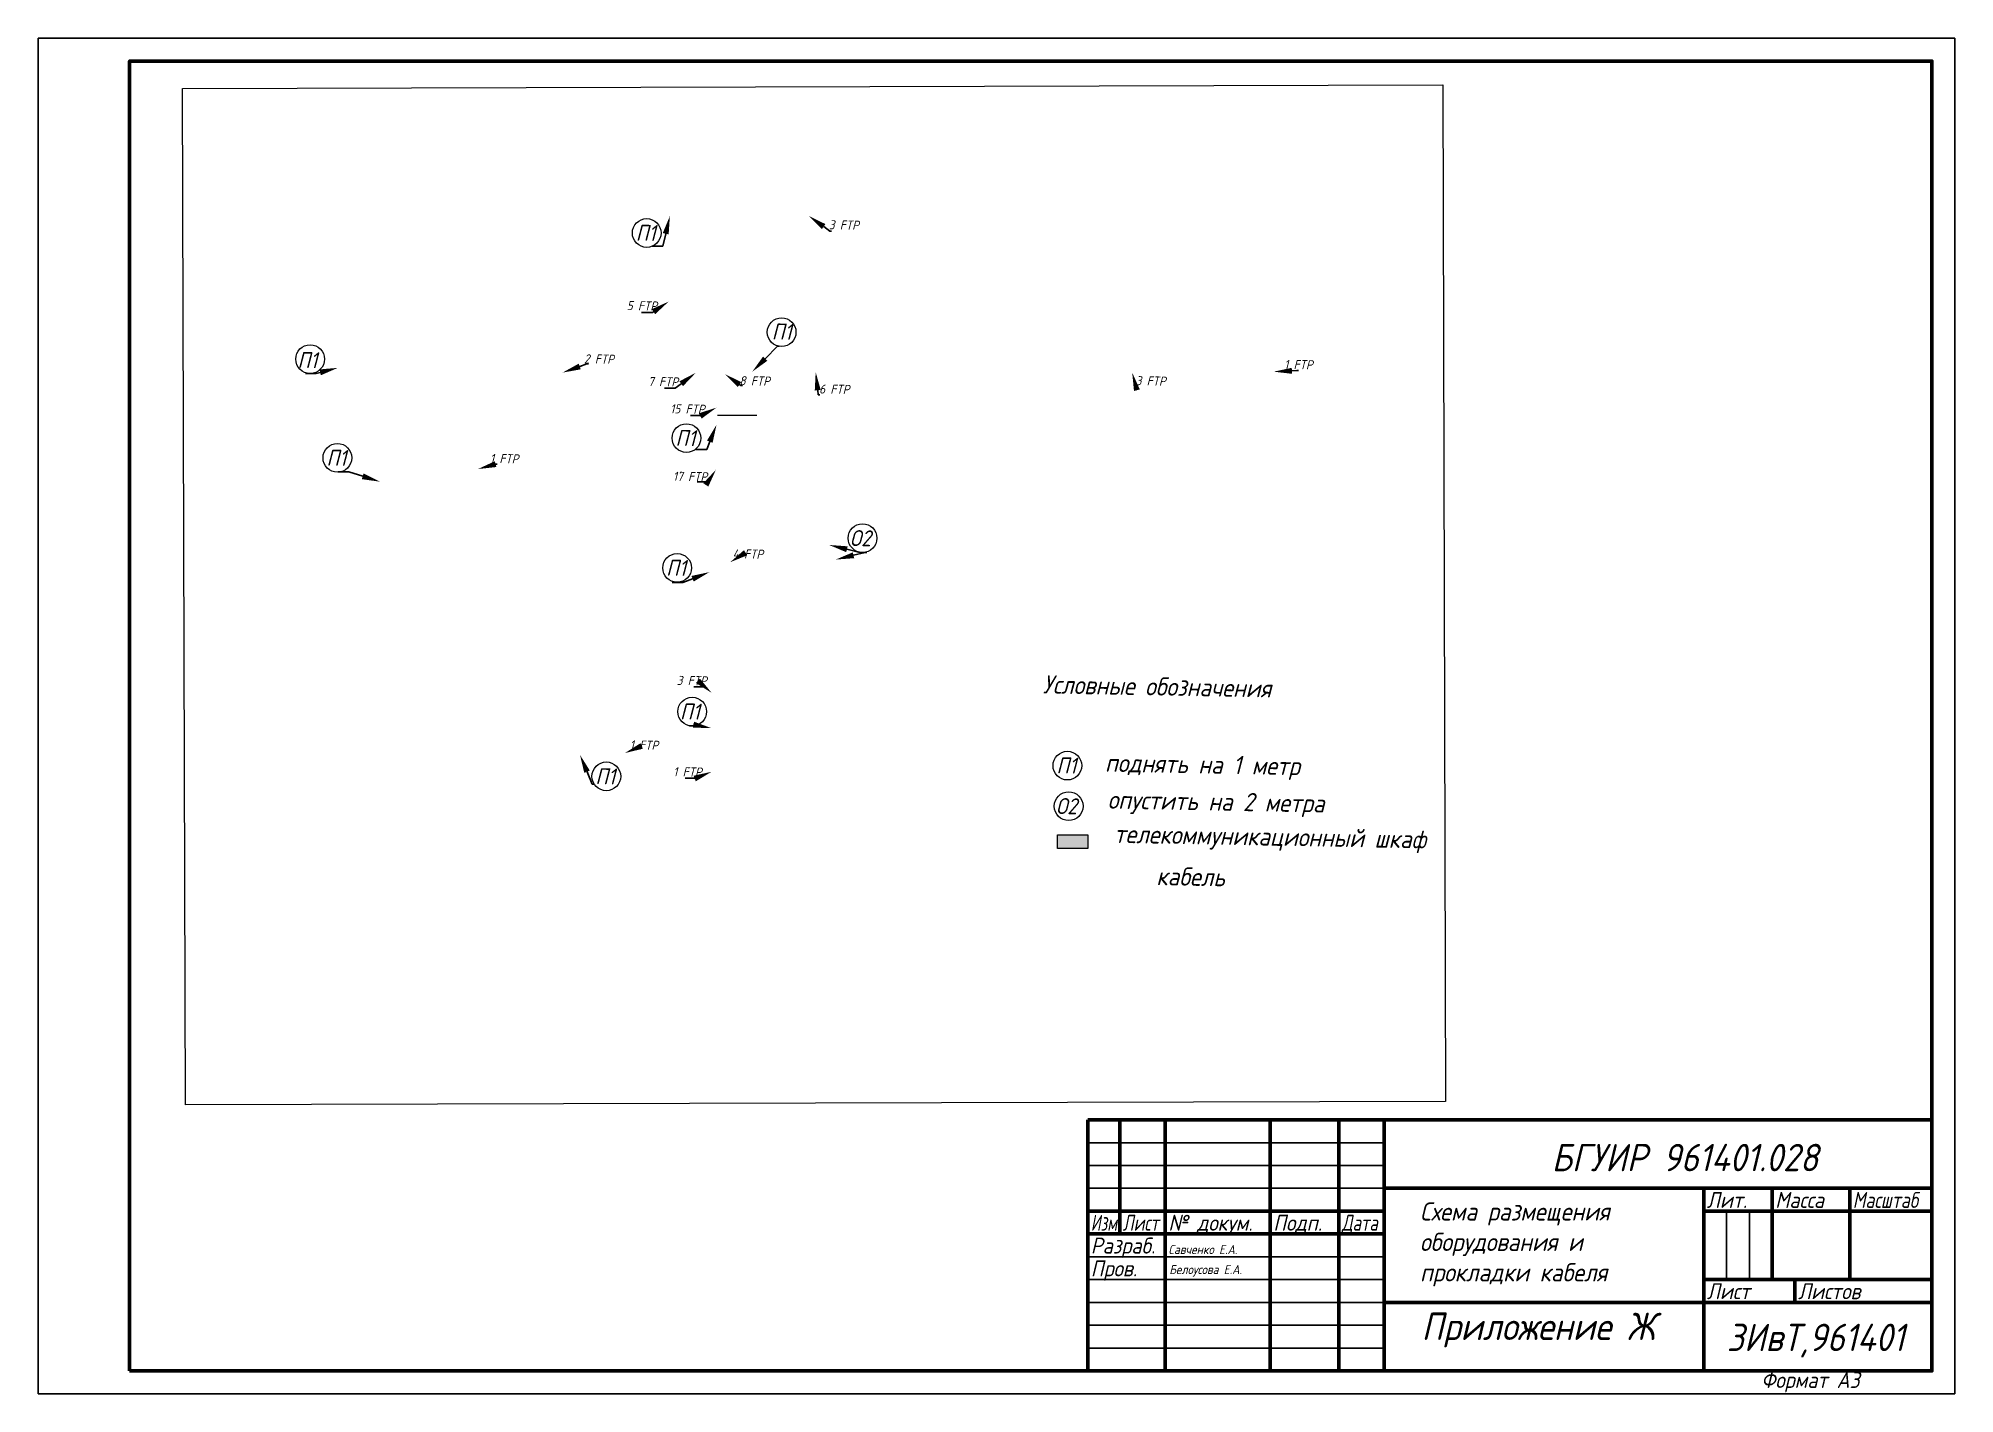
# Model space of a CAD drawing. Header units: millimetres. Extents: x 0 to 420, y 0 to 297.
import ezdxf
from ezdxf import colors
from ezdxf.entities.mleader import LeaderData, LeaderLine
from ezdxf.math import Vec2, Vec3

# ---------------------------------------------------------------- set-up
doc = ezdxf.new("R2010")
doc.units = ezdxf.units.MM
doc.header["$LTSCALE"] = 0.5
doc.layers.get('0').update_dxf_attribs({"lineweight": 60})
doc.layers.get('Defpoints').update_dxf_attribs({"color": 5})
doc.layers.add('4-текст', color=7, linetype='Continuous', true_color=0x00ad00)
doc.layers.add('rf', color=7, linetype='Continuous', lineweight=60)
doc.layers.add('просто', color=7, linetype='Continuous')
doc.layers.add('Текст на комнате', color=250, linetype='Continuous')
doc.styles.get("Standard").update_dxf_attribs({"font": 'isocpeui.ttf', "width": 0.9})
picture_1 = doc.add_image_def('image1.png', size_in_pixel=(2088, 1684))

msp = doc.modelspace()

# ---------------------------------------------------------------- hatches: boundary and pattern name
at = {"layer": 'Текст на комнате', "lineweight": 18}
h = msp.add_hatch(color=256, dxfattribs=at)
h.set_gradient(color2=(0, 0, 0), tint=1)
h.paths.add_polyline_path([(223.38, 122.44), (223.38, 119.46), (230.04, 119.46), (230.04, 122.44)])

# ---------------------------------------------------------------- linework, layer by layer
at = {"lineweight": 60}
for p, q in [((230, 5), (230, 60)), ((237, 60), (237, 35)), ((247, 5), (247, 60)), ((270, 60), (270, 5)), ((285, 5), (285, 60)), ((295, 60), (295, 5)), ((295, 45), (415, 45)), ((365, 5), (365, 45)), ((380, 45), (380, 25)), ((397, 25), (397, 45)), ((230, 40), (295, 40)), ((365, 40), (415, 40)), ((230, 35), (295, 35)), ((365, 25), (415, 25)), ((385, 20), (385, 25)), ((295, 20), (415, 20))]:
    msp.add_line(p, q, dxfattribs=at)
at = {"lineweight": -3}
for p, q in [((230, 55), (295, 55)), ((230, 50), (295, 50)), ((230, 45), (295, 45)), ((370, 25), (370, 40)), ((375, 40), (375, 25)), ((230, 30), (295, 30)), ((230, 25), (295, 25)), ((230, 20), (295, 20)), ((230, 15), (295, 15)), ((230, 10), (295, 10))]:
    msp.add_line(p, q, dxfattribs=at)
msp.add_line((365, 45), (365, 40))
at = {"lineweight": 60}
msp.add_lwpolyline([(20, 5), (415, 5), (415, 292), (20, 292)], close=True, dxfattribs=at)
at = {"layer": 'Defpoints'}
msp.add_lwpolyline([(0, 0), (420, 0), (420, 297), (0, 297)], close=True, dxfattribs=at)
at = {"layer": 'rf', "lineweight": 60}
msp.add_line((415, 60), (230, 60), dxfattribs=at)
at = {"layer": 'Текст на комнате', "lineweight": 18}
msp.add_line((148.87, 214.43), (157.46, 214.41), dxfattribs=at)
msp.add_lwpolyline([(223.38, 122.44), (230.04, 122.44), (230.04, 119.46), (223.38, 119.46)], close=True, dxfattribs=at)
for centre in [(133.34, 254.35), (162.9, 232.6), (59.57, 226.71), (142.04, 209.4), (65.55, 205.06), (180.64, 187.47), (140, 180.95), (143.31, 149.46), (225.54, 137.63), (124.48, 135.27), (225.82, 128.74)]:
    msp.add_circle(centre, 3.15, dxfattribs=at)

# ---------------------------------------------------------------- texts
at = {"lineweight": 18, "width": 0.9}
for s, height, p in [('Савченко Е.А.', 2, (247.7, 30.59)), ('Белоусова Е.А.', 2, (247.87, 26.21)), ('ЗИвТ,961401', 6, (370.04, 9.33))]:
    msp.add_text(s, height=height, dxfattribs=at).set_placement(p)
at = {"lineweight": -3, "width": 0.9}
msp.add_text('Формат А3', height=3.5, dxfattribs=at).set_placement((377.6, 1.25))
at = {"lineweight": 18, "attachment_point": 1}
for s, width, gutter_width, insert, char_height in [('^I^I{\\H1.5x;БГУИР 961401.028}', 115.3255, 20, (299.67, 54.74), 4), ('Схема размещения оборудования и прокладки кабеля', 51.3238, 10, (302.82, 41.93), 4), ('Приложение Ж', 63.5568, 10, (303.16, 17.75), 6)]:
    msp.add_mtext_dynamic_manual_height_columns(s, width=width, gutter_width=gutter_width, heights=[0], dxfattribs=dict(at, insert=insert, char_height=char_height))
at = {"layer": '4-текст', "lineweight": -3}
for s, width, p in [('Лит.', 0.9, (365.67, 40.7)), ('Масса', 0.9, (380.67, 40.7)), ('Масштаб', 0.8, (397.67, 40.7)), ('Изм.', 0.7, (230.67, 35.7)), ('Лист', 0.75, (237.67, 35.7)), ('№ докум.', 0.9, (247.67, 35.7)), ('Подп.', 0.9, (270.67, 35.7)), ('Дата', 0.75, (285.67, 35.7)), ('Разраб.', 0.9, (230.67, 30.7)), ('Пров.', 0.9, (230.67, 25.7)), ('Лист', 0.9, (365.67, 20.7)), ('Листов', 0.9, (385.67, 20.7))]:
    msp.add_text(s, height=3.5, dxfattribs=dict(at, width=width)).set_placement(p)
at = {"layer": 'Текст на комнате', "lineweight": 18, "width": 0.9}
for s, height, p in [('3 FTP', 2, (173.25, 255.15)), ('П1', 3.5, (130.94, 252.66)), ('5 FTP', 2, (128.97, 237.45)), ('П1', 3.5, (160.74, 231.02)), ('П1', 3.5, (56.8, 224.78)), ('2 FTP', 2, (119.6, 225.78)), ('7 FTP', 2, (133.63, 220.81)), ('8 FTP', 2, (153.66, 220.99)), ('3 FTP', 2, (240.5, 220.98)), ('1 FTP', 2, (273.07, 224.56)), ('6 FTP', 2, (171.14, 219.17)), ('15 FTP', 2, (138.5, 214.84)), ('П1', 3.5, (139.64, 207.71)), ('П1', 3.5, (63.15, 203.37)), ('1 FTP', 2, (99.01, 203.95)), ('17 FTP', 2, (139.1, 200.04)), ('О2', 3.5, (177.85, 185.76)), ('4 FTP', 2, (152.18, 183.06)), ('П1', 3.5, (137.6, 179.26)), ('3 FTP', 2, (139.91, 155.31)), ('Условные обозначения', 4, (220.15, 153.45)), ('П1', 3.5, (140.63, 147.77)), ('1 FTP', 2, (129.63, 141.17)), ('П1', 3.5, (223.14, 135.94)), ('поднять на 1 метр', 4, (233.77, 136.29)), ('П1', 3.5, (122.08, 133.57)), ('1 FTP', 2, (139.17, 135.31)), ('О2', 3.5, (223.03, 127.04)), ('опустить на 2 метра', 4, (234.36, 128.2)), ('телекоммуникационный шкаф', 4, (235.74, 120.71)), ('кабель', 4, (245.02, 111.44))]:
    msp.add_text(s, height=height, rotation=358.9684, dxfattribs=at).set_placement(p)

# ---------------------------------------------------------------- pictures from other files: only their frames are drawn
at = {"layer": 'просто', "color": 0, "lineweight": 18}
image = msp.add_image(picture_1, insert=(32.25, 63.27), size_in_units=(276.19, 222.75), rotation=0.1612, dxfattribs=at)
image.dxf.flags = 7

# ---------------------------------------------------------------- leaders
at = {"layer": 'Текст на комнате', "lineweight": 18}
ml = msp.add_multileader_mtext('Standard', dxfattribs=at)
ml.set_content('', color=256)
ml.set_leader_properties()
ml.build(insert=Vec2(0, 0))
ml.multileader.update_dxf_attribs({"text_right_attachment_type": 6, "dogleg_length": 0.36})
ctx = ml.context
ctx.base_point, ctx.plane_origin = Vec3(132.5, 253.44), Vec3(138.42, 258.08)
ctx.right_attachment, ctx.text_align_type = 6, 2
notes = []
notes.append((ctx, [(0, (1, 1, 0), (136.86, 251.44), (-1, 0), 0.36, [(0, [(138.42, 258.08)], 0, [])])]))
ctx.mtext.insert, ctx.mtext.alignment, ctx.mtext.flow_direction = Vec3(134.5, 255.44), 3, 5
ml = msp.add_multileader_mtext('Standard', dxfattribs=at)
ml.set_content('', color=256)
ml.set_leader_properties()
ml.build(insert=Vec2(0, 0))
ml.multileader.update_dxf_attribs({"text_right_attachment_type": 6, "dogleg_length": 0.36})
ctx = ml.context
ctx.base_point, ctx.plane_origin = Vec3(173.86, 254.78), Vec3(168.86, 258.07)
ctx.right_attachment = 6
notes.append((ctx, [(0, (1, 1, 0), (173.5, 254.78), (1, 0), 0.36, [(0, [(168.86, 258.07)], 0, [])])]))
ctx.mtext.insert, ctx.mtext.flow_direction = Vec3(175.86, 256.78), 5
ml = msp.add_multileader_mtext('Standard', dxfattribs=at)
ml.set_content('', color=256)
ml.set_leader_properties()
ml.build(insert=Vec2(0, 0))
ml.multileader.update_dxf_attribs({"text_right_attachment_type": 6, "dogleg_length": 0.36})
ctx = ml.context
ctx.base_point, ctx.plane_origin = Vec3(130.22, 238.94), Vec3(138.15, 239.32)
ctx.right_attachment, ctx.text_align_type = 6, 2
notes.append((ctx, [(0, (1, 1, 0), (134.58, 236.94), (-1, 0), 0.36, [(0, [(138.15, 239.32)], 0, [])])]))
ctx.mtext.insert, ctx.mtext.alignment, ctx.mtext.flow_direction = Vec3(132.22, 240.94), 3, 5
ml = msp.add_multileader_mtext('Standard', dxfattribs=at)
ml.set_content('', color=256)
ml.set_leader_properties()
ml.build(insert=Vec2(0, 0))
ml.multileader.update_dxf_attribs({"text_right_attachment_type": 6, "dogleg_length": 0.36})
ctx = ml.context
ctx.base_point, ctx.plane_origin = Vec3(162.36, 229.52), Vec3(156.47, 223.95)
ctx.right_attachment = 6
notes.append((ctx, [(0, (1, 1, 0), (162, 229.52), (1, 0), 0.36, [(0, [(156.47, 223.95)], 0, [])])]))
ctx.mtext.insert, ctx.mtext.flow_direction = Vec3(164.36, 231.52), 5
ml = msp.add_multileader_mtext('Standard', dxfattribs=at)
ml.set_content('', color=256)
ml.set_leader_properties()
ml.build(insert=Vec2(0, 0))
ml.multileader.update_dxf_attribs({"text_right_attachment_type": 6, "dogleg_length": 0.36})
ctx = ml.context
ctx.base_point, ctx.plane_origin = Vec3(56.52, 225.58), Vec3(65.64, 224.79)
ctx.right_attachment, ctx.text_align_type = 6, 2
notes.append((ctx, [(0, (1, 1, 0), (60.88, 223.58), (-1, 0), 0.36, [(0, [(65.64, 224.79)], 0, [])])]))
ctx.mtext.insert, ctx.mtext.alignment, ctx.mtext.flow_direction = Vec3(58.52, 227.58), 3, 5
ml = msp.add_multileader_mtext('Standard', dxfattribs=at)
ml.set_content('', color=256)
ml.set_leader_properties()
ml.build(insert=Vec2(0, 0))
ml.multileader.update_dxf_attribs({"text_right_attachment_type": 6, "dogleg_length": 0.36})
ctx = ml.context
ctx.base_point, ctx.plane_origin = Vec3(120.57, 225.64), Vec3(114.89, 223.75)
ctx.right_attachment = 6
notes.append((ctx, [(0, (1, 1, 0), (120.21, 225.64), (1, 0), 0.36, [(0, [(114.89, 223.75)], 0, [])])]))
ctx.mtext.insert, ctx.mtext.flow_direction = Vec3(122.57, 227.64), 5
ml = msp.add_multileader_mtext('Standard', dxfattribs=at)
ml.set_content('', color=256)
ml.set_leader_properties()
ml.build(insert=Vec2(0, 0))
ml.multileader.update_dxf_attribs({"text_right_attachment_type": 6, "dogleg_length": 0.36})
ctx = ml.context
ctx.base_point, ctx.plane_origin = Vec3(135.23, 222.33), Vec3(144.1, 223.72)
ctx.right_attachment, ctx.text_align_type = 6, 2
notes.append((ctx, [(0, (1, 1, 0), (139.59, 220.33), (-1, 0), 0.36, [(0, [(144.1, 223.72)], 0, [])])]))
ctx.mtext.insert, ctx.mtext.alignment, ctx.mtext.flow_direction = Vec3(137.23, 224.33), 3, 5
ml = msp.add_multileader_mtext('Standard', dxfattribs=at)
ml.set_content('', color=256)
ml.set_leader_properties()
ml.build(insert=Vec2(0, 0))
ml.multileader.update_dxf_attribs({"text_right_attachment_type": 6, "dogleg_length": 0.36})
ctx = ml.context
ctx.base_point, ctx.plane_origin = Vec3(154.33, 220.92), Vec3(150.42, 223.45)
ctx.right_attachment = 6
notes.append((ctx, [(0, (1, 1, 0), (153.97, 220.92), (1, 0), 0.36, [(0, [(150.42, 223.45)], 0, [])])]))
ctx.mtext.insert, ctx.mtext.flow_direction = Vec3(156.33, 222.92), 5
ml = msp.add_multileader_mtext('Standard', dxfattribs=at)
ml.set_content('', color=256)
ml.set_leader_properties()
ml.build(insert=Vec2(0, 0))
ml.multileader.update_dxf_attribs({"text_right_attachment_type": 6, "dogleg_length": 0.36})
ctx = ml.context
ctx.base_point, ctx.plane_origin = Vec3(171.3, 218.87), Vec3(170.37, 223.86)
ctx.right_attachment = 6
notes.append((ctx, [(0, (1, 1, 0), (170.94, 218.87), (1, 0), 0.36, [(0, [(170.37, 223.86)], 0, [])])]))
ctx.mtext.insert, ctx.mtext.flow_direction = Vec3(173.3, 220.87), 5
ml = msp.add_multileader_mtext('Standard', dxfattribs=at)
ml.set_content('', color=256)
ml.set_leader_properties()
ml.build(insert=Vec2(0, 0))
ml.multileader.update_dxf_attribs({"text_right_attachment_type": 6, "dogleg_length": 0.36})
ctx = ml.context
ctx.base_point, ctx.plane_origin = Vec3(240.86, 220.91), Vec3(239.74, 223.76)
ctx.right_attachment = 6
notes.append((ctx, [(0, (1, 1, 0), (240.5, 220.91), (1, 0), 0.36, [(0, [(239.74, 223.76)], 0, [])])]))
ctx.mtext.insert, ctx.mtext.flow_direction = Vec3(242.86, 222.91), 5
ml = msp.add_multileader_mtext('Standard', dxfattribs=at)
ml.set_content('', color=256)
ml.set_leader_properties()
ml.build(insert=Vec2(0, 0))
ml.multileader.update_dxf_attribs({"text_right_attachment_type": 6, "dogleg_length": 0.36})
ctx = ml.context
ctx.base_point, ctx.plane_origin = Vec3(276.21, 224.2), Vec3(270.75, 223.95)
ctx.right_attachment = 6
notes.append((ctx, [(0, (1, 1, 0), (275.85, 224.2), (1, 0), 0.36, [(0, [(270.75, 223.95)], 0, [])])]))
ctx.mtext.insert, ctx.mtext.flow_direction = Vec3(278.21, 226.2), 5
ml = msp.add_multileader_mtext('Standard', dxfattribs=at)
ml.set_content('', color=256)
ml.set_leader_properties()
ml.build(insert=Vec2(0, 0))
ml.multileader.update_dxf_attribs({"text_right_attachment_type": 6, "dogleg_length": 0.36})
ctx = ml.context
ctx.base_point, ctx.plane_origin = Vec3(140.93, 216.37), Vec3(148.63, 216.07)
ctx.right_attachment, ctx.text_align_type = 6, 2
notes.append((ctx, [(0, (1, 1, 0), (145.29, 214.37), (-1, 0), 0.36, [(0, [(148.63, 216.07)], 0, [])])]))
ctx.mtext.insert, ctx.mtext.alignment, ctx.mtext.flow_direction = Vec3(142.93, 218.37), 3, 5
ml = msp.add_multileader_mtext('Standard', dxfattribs=at)
ml.set_content('', color=256)
ml.set_leader_properties()
ml.build(insert=Vec2(0, 0))
ml.multileader.update_dxf_attribs({"text_right_attachment_type": 6, "dogleg_length": 0.36})
ctx = ml.context
ctx.base_point, ctx.plane_origin = Vec3(142.13, 208.9), Vec3(148.64, 212.34)
ctx.right_attachment, ctx.text_align_type = 6, 2
notes.append((ctx, [(0, (1, 1, 0), (146.49, 206.9), (-1, 0), 0.36, [(0, [(148.64, 212.34)], 0, [])])]))
ctx.mtext.insert, ctx.mtext.alignment, ctx.mtext.flow_direction = Vec3(144.13, 210.9), 3, 5
ml = msp.add_multileader_mtext('Standard', dxfattribs=at)
ml.set_content('', color=256)
ml.set_leader_properties()
ml.build(insert=Vec2(0, 0))
ml.multileader.update_dxf_attribs({"text_right_attachment_type": 6, "dogleg_length": 0.36})
ctx = ml.context
ctx.base_point, ctx.plane_origin = Vec3(63.7, 203.98), Vec3(74.91, 199.84)
ctx.right_attachment, ctx.text_align_type = 6, 2
notes.append((ctx, [(0, (1, 1, 0), (68.06, 201.98), (-1, 0), 0.36, [(0, [(74.91, 199.84)], 0, [])])]))
ctx.mtext.insert, ctx.mtext.alignment, ctx.mtext.flow_direction = Vec3(65.7, 205.98), 3, 5
ml = msp.add_multileader_mtext('Standard', dxfattribs=at)
ml.set_content('', color=256)
ml.set_leader_properties()
ml.build(insert=Vec2(0, 0))
ml.multileader.update_dxf_attribs({"text_right_attachment_type": 6, "dogleg_length": 0.36})
ctx = ml.context
ctx.base_point, ctx.plane_origin = Vec3(100.53, 203.68), Vec3(96.36, 202.62)
ctx.right_attachment = 6
notes.append((ctx, [(0, (1, 1, 0), (100.17, 203.68), (1, 0), 0.36, [(0, [(96.36, 202.62)], 0, [])])]))
ctx.mtext.insert, ctx.mtext.flow_direction = Vec3(102.53, 205.68), 5
ml = msp.add_multileader_mtext('Standard', dxfattribs=at)
ml.set_content('', color=256)
ml.set_leader_properties()
ml.build(insert=Vec2(0, 0))
ml.multileader.update_dxf_attribs({"text_right_attachment_type": 6, "dogleg_length": 0.36})
ctx = ml.context
ctx.base_point, ctx.plane_origin = Vec3(142.36, 201.78), Vec3(148.51, 202.47)
ctx.right_attachment, ctx.text_align_type = 6, 2
notes.append((ctx, [(0, (1, 1, 0), (146.72, 199.78), (-1, 0), 0.36, [(0, [(148.51, 202.47)], 0, [])])]))
ctx.mtext.insert, ctx.mtext.alignment, ctx.mtext.flow_direction = Vec3(144.36, 203.78), 3, 5
ml = msp.add_multileader_mtext('Standard', dxfattribs=at)
ml.set_content('', color=256)
ml.set_leader_properties()
ml.build(insert=Vec2(0, 0))
ml.multileader.update_dxf_attribs({"text_right_attachment_type": 6, "dogleg_length": 0.36})
ctx = ml.context
ctx.base_point, ctx.plane_origin = Vec3(153.26, 182.98), Vec3(151.6, 182.18)
ctx.right_attachment = 6
notes.append((ctx, [(0, (1, 1, 0), (152.9, 182.98), (1, 0), 0.36, [(0, [(151.6, 182.18)], 0, [])])]))
ctx.mtext.insert, ctx.mtext.flow_direction = Vec3(155.26, 184.98), 5
ml = msp.add_multileader_mtext('Standard', dxfattribs=at)
ml.set_content('', color=256)
ml.set_leader_properties()
ml.build(insert=Vec2(0, 0))
ml.multileader.update_dxf_attribs({"text_right_attachment_type": 6, "dogleg_length": 0.36})
ctx = ml.context
ctx.base_point, ctx.plane_origin = Vec3(180.43, 184.35), Vec3(173.33, 185.98)
ctx.right_attachment = 6
notes.append((ctx, [(0, (1, 1, 0), (180.07, 184.35), (1, 0), 0.36, [(0, [(173.33, 185.98)], 0, [])])]))
ctx.mtext.insert, ctx.mtext.flow_direction = Vec3(182.43, 186.35), 5
ml = msp.add_multileader_mtext('Standard', dxfattribs=at)
ml.set_content('', color=256)
ml.set_leader_properties()
ml.build(insert=Vec2(0, 0))
ml.multileader.update_dxf_attribs({"text_right_attachment_type": 6, "dogleg_length": 0.36})
ctx = ml.context
ctx.base_point, ctx.plane_origin = Vec3(181.61, 184.35), Vec3(174.77, 182.78)
ctx.right_attachment = 6
notes.append((ctx, [(0, (1, 1, 0), (181.25, 184.35), (1, 0), 0.36, [(0, [(174.77, 182.78)], 0, [])])]))
ctx.mtext.insert, ctx.mtext.flow_direction = Vec3(183.61, 186.35), 5
ml = msp.add_multileader_mtext('Standard', dxfattribs=at)
ml.set_content('', color=256)
ml.set_leader_properties()
ml.build(insert=Vec2(0, 0))
ml.multileader.update_dxf_attribs({"text_right_attachment_type": 6, "dogleg_length": 0.36})
ctx = ml.context
ctx.base_point, ctx.plane_origin = Vec3(136.92, 179.75), Vec3(147.11, 180.04)
ctx.right_attachment, ctx.text_align_type = 6, 2
notes.append((ctx, [(0, (1, 1, 0), (141.28, 177.75), (-1, 0), 0.36, [(0, [(147.11, 180.04)], 0, [])])]))
ctx.mtext.insert, ctx.mtext.alignment, ctx.mtext.flow_direction = Vec3(138.92, 181.75), 3, 5
ml = msp.add_multileader_mtext('Standard', dxfattribs=at)
ml.set_content('', color=256)
ml.set_leader_properties()
ml.build(insert=Vec2(0, 0))
ml.multileader.update_dxf_attribs({"text_right_attachment_type": 6, "dogleg_length": 0.36})
ctx = ml.context
ctx.base_point, ctx.plane_origin = Vec3(141.7, 156.9), Vec3(147.56, 153.58)
ctx.right_attachment, ctx.text_align_type = 6, 2
notes.append((ctx, [(0, (1, 1, 0), (146.06, 154.9), (-1, 0), 0.36, [(0, [(147.56, 153.58)], 0, [])])]))
ctx.mtext.insert, ctx.mtext.alignment, ctx.mtext.flow_direction = Vec3(143.7, 158.9), 3, 5
ml = msp.add_multileader_mtext('Standard', dxfattribs=at)
ml.set_content('', color=256)
ml.set_leader_properties()
ml.build(insert=Vec2(0, 0))
ml.multileader.update_dxf_attribs({"text_right_attachment_type": 6, "dogleg_length": 0.36})
ctx = ml.context
ctx.base_point, ctx.plane_origin = Vec3(140.74, 148.31), Vec3(147.52, 145.84)
ctx.right_attachment, ctx.text_align_type = 6, 2
notes.append((ctx, [(0, (1, 1, 0), (145.1, 146.31), (-1, 0), 0.36, [(0, [(147.52, 145.84)], 0, [])])]))
ctx.mtext.insert, ctx.mtext.alignment, ctx.mtext.flow_direction = Vec3(142.74, 150.31), 3, 5
ml = msp.add_multileader_mtext('Standard', dxfattribs=at)
ml.set_content('', color=256)
ml.set_leader_properties()
ml.build(insert=Vec2(0, 0))
ml.multileader.update_dxf_attribs({"text_right_attachment_type": 6, "dogleg_length": 0.36})
ctx = ml.context
ctx.base_point, ctx.plane_origin = Vec3(130.38, 141), Vec3(128.55, 140.38)
ctx.right_attachment = 6
notes.append((ctx, [(0, (1, 1, 0), (130.02, 141), (1, 0), 0.36, [(0, [(128.55, 140.38)], 0, [])])]))
ctx.mtext.insert, ctx.mtext.flow_direction = Vec3(132.38, 143), 5
ml = msp.add_multileader_mtext('Standard', dxfattribs=at)
ml.set_content('', color=256)
ml.set_leader_properties()
ml.build(insert=Vec2(0, 0))
ml.multileader.update_dxf_attribs({"text_right_attachment_type": 6, "dogleg_length": 0.36})
ctx = ml.context
ctx.base_point, ctx.plane_origin = Vec3(121.77, 133.57), Vec3(118.71, 139.98)
ctx.right_attachment = 6
notes.append((ctx, [(0, (1, 1, 0), (121.41, 133.57), (1, 0), 0.36, [(0, [(118.71, 139.98)], 0, [])])]))
ctx.mtext.insert, ctx.mtext.flow_direction = Vec3(123.77, 135.57), 5
ml = msp.add_multileader_mtext('Standard', dxfattribs=at)
ml.set_content('', color=256)
ml.set_leader_properties()
ml.build(insert=Vec2(0, 0))
ml.multileader.update_dxf_attribs({"text_right_attachment_type": 6, "dogleg_length": 0.36})
ctx = ml.context
ctx.base_point, ctx.plane_origin = Vec3(139.75, 136.91), Vec3(147.56, 136.28)
ctx.right_attachment, ctx.text_align_type = 6, 2
notes.append((ctx, [(0, (1, 1, 0), (144.11, 134.91), (-1, 0), 0.36, [(0, [(147.56, 136.28)], 0, [])])]))
ctx.mtext.insert, ctx.mtext.alignment, ctx.mtext.flow_direction = Vec3(141.75, 138.91), 3, 5
for ctx, leaders in notes:
    for number, flags, end, landing, length, lines in leaders:
        leader = LeaderData()
        leader.index, (leader.has_last_leader_line, leader.has_dogleg_vector, leader.attachment_direction) = number, flags
        leader.last_leader_point, leader.dogleg_vector, leader.dogleg_length = Vec3(end), Vec3(landing), length
        for number, points, colour, breaks in lines:
            line = LeaderLine()
            line.index, line.vertices, line.color, line.breaks = number, Vec3.list(points), colors.encode_raw_color(colour), breaks
            leader.lines.append(line)
        ctx.leaders.append(leader)

doc.saveas('drawing.dxf')
